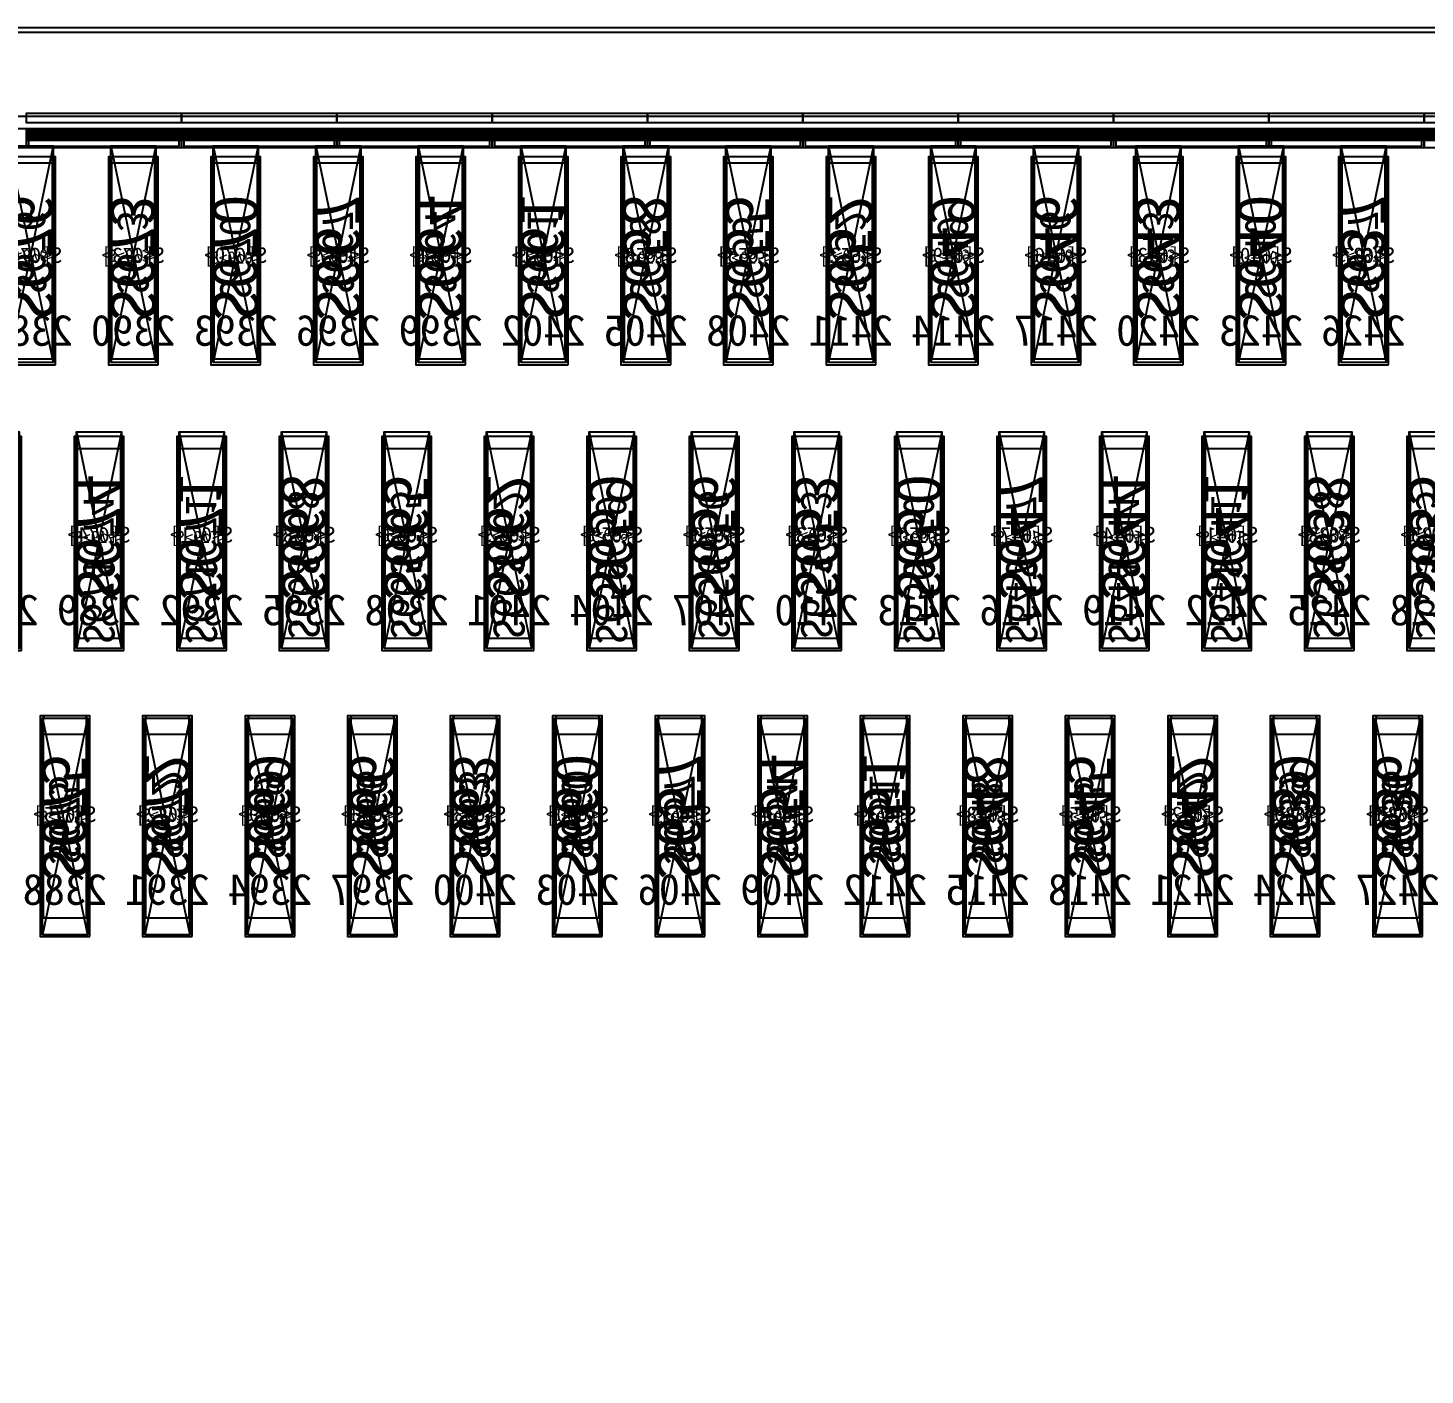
# Model space of a CAD drawing. Header units: millimetres. Extents: x 427 to 2444, y 137 to 817.
# Drawn here: x 1141.5474 to 1141.9971, y 301.2176 to 301.6514 of the extents above; entities that cross this region are included whole.
import ezdxf
from ezdxf.enums import TextEntityAlignment as Align

# ---------------------------------------------------------------- set-up
doc = ezdxf.new("R2010")
doc.units = ezdxf.units.MM
for name, color, linetype in [('L0', 211, 'Continuous'), ('L102', 91, 'Continuous'), ('L114', 213, 'Continuous'), ('L240', 60, 'Continuous'), ('L241', 200, 'Continuous'), ('L242', 51, 'Continuous'), ('L245', 53, 'Continuous'), ('L246', 93, 'Continuous'), ('L247', 13, 'Continuous'), ('L59', 140, 'Continuous'), ('L63', 4, 'Continuous'), ('L98', 150, 'Continuous')]:
    doc.layers.add(name, color=color, linetype=linetype)
doc.styles.add('txt', font='simhei.ttf')

# ---------------------------------------------------------------- blocks, each defined once
blk = doc.blocks.new('HX8394_F_PAD')
at = {"layer": 'L0'}
blk.add_lwpolyline([(-13.86, -0.4025), (-13.86, 0.4025), (13.86, 0.4025), (13.86, -0.4025), (-13.86, -0.4025)], close=True, dxfattribs=at)
at = {"layer": 'L241'}
blk.add_lwpolyline([(-13.9, -0.435), (-13.9, 0.435), (13.9, 0.435), (13.9, -0.435), (-13.9, -0.435)], close=True, dxfattribs=at)
at = {"layer": 'L242'}
for points in [[(-6.337, 0.3285), (-6.3385, 0.33), (-6.3385, 0.392), (-6.337, 0.3935), (-6.324, 0.3935), (-6.3225, 0.392), (-6.3225, 0.33), (-6.324, 0.3285), (-6.337, 0.3285)], [(-6.304, 0.3285), (-6.3055, 0.33), (-6.3055, 0.392), (-6.304, 0.3935), (-6.291, 0.3935), (-6.2895, 0.392), (-6.2895, 0.33), (-6.291, 0.3285), (-6.304, 0.3285)], [(-6.271, 0.3285), (-6.2725, 0.33), (-6.2725, 0.392), (-6.271, 0.3935), (-6.258, 0.3935), (-6.2565, 0.392), (-6.2565, 0.33), (-6.258, 0.3285), (-6.271, 0.3285)], [(-6.238, 0.3285), (-6.2395, 0.33), (-6.2395, 0.392), (-6.238, 0.3935), (-6.225, 0.3935), (-6.2235, 0.392), (-6.2235, 0.33), (-6.225, 0.3285), (-6.238, 0.3285)], [(-6.205, 0.3285), (-6.2065, 0.33), (-6.2065, 0.392), (-6.205, 0.3935), (-6.192, 0.3935), (-6.1905, 0.392), (-6.1905, 0.33), (-6.192, 0.3285), (-6.205, 0.3285)], [(-6.172, 0.3285), (-6.1735, 0.33), (-6.1735, 0.392), (-6.172, 0.3935), (-6.159, 0.3935), (-6.1575, 0.392), (-6.1575, 0.33), (-6.159, 0.3285), (-6.172, 0.3285)], [(-6.139, 0.3285), (-6.1405, 0.33), (-6.1405, 0.392), (-6.139, 0.3935), (-6.126, 0.3935), (-6.1245, 0.392), (-6.1245, 0.33), (-6.126, 0.3285), (-6.139, 0.3285)], [(-6.106, 0.3285), (-6.1075, 0.33), (-6.1075, 0.392), (-6.106, 0.3935), (-6.093, 0.3935), (-6.0915, 0.392), (-6.0915, 0.33), (-6.093, 0.3285), (-6.106, 0.3285)], [(-6.073, 0.3285), (-6.0745, 0.33), (-6.0745, 0.392), (-6.073, 0.3935), (-6.06, 0.3935), (-6.0585, 0.392), (-6.0585, 0.33), (-6.06, 0.3285), (-6.073, 0.3285)], [(-6.04, 0.3285), (-6.0415, 0.33), (-6.0415, 0.392), (-6.04, 0.3935), (-6.027, 0.3935), (-6.0255, 0.392), (-6.0255, 0.33), (-6.027, 0.3285), (-6.04, 0.3285)], [(-6.007, 0.3285), (-6.0085, 0.33), (-6.0085, 0.392), (-6.007, 0.3935), (-5.994, 0.3935), (-5.9925, 0.392), (-5.9925, 0.33), (-5.994, 0.3285), (-6.007, 0.3285)], [(-5.974, 0.3285), (-5.9755, 0.33), (-5.9755, 0.392), (-5.974, 0.3935), (-5.961, 0.3935), (-5.9595, 0.392), (-5.9595, 0.33), (-5.961, 0.3285), (-5.974, 0.3285)], [(-5.941, 0.3285), (-5.9425, 0.33), (-5.9425, 0.392), (-5.941, 0.3935), (-5.928, 0.3935), (-5.9265, 0.392), (-5.9265, 0.33), (-5.928, 0.3285), (-5.941, 0.3285)], [(-5.908, 0.3285), (-5.9095, 0.33), (-5.9095, 0.392), (-5.908, 0.3935), (-5.895, 0.3935), (-5.8935, 0.392), (-5.8935, 0.33), (-5.895, 0.3285), (-5.908, 0.3285)], [(-6.359, 0.2385), (-6.3605, 0.24), (-6.3605, 0.302), (-6.359, 0.3035), (-6.346, 0.3035), (-6.3445, 0.302), (-6.3445, 0.24), (-6.346, 0.2385), (-6.359, 0.2385)], [(-6.326, 0.2385), (-6.3275, 0.24), (-6.3275, 0.302), (-6.326, 0.3035), (-6.313, 0.3035), (-6.3115, 0.302), (-6.3115, 0.24), (-6.313, 0.2385), (-6.326, 0.2385)], [(-6.293, 0.2385), (-6.2945, 0.24), (-6.2945, 0.302), (-6.293, 0.3035), (-6.28, 0.3035), (-6.2785, 0.302), (-6.2785, 0.24), (-6.28, 0.2385), (-6.293, 0.2385)], [(-6.26, 0.2385), (-6.2615, 0.24), (-6.2615, 0.302), (-6.26, 0.3035), (-6.247, 0.3035), (-6.2455, 0.302), (-6.2455, 0.24), (-6.247, 0.2385), (-6.26, 0.2385)], [(-6.227, 0.2385), (-6.2285, 0.24), (-6.2285, 0.302), (-6.227, 0.3035), (-6.214, 0.3035), (-6.2125, 0.302), (-6.2125, 0.24), (-6.214, 0.2385), (-6.227, 0.2385)], [(-6.194, 0.2385), (-6.1955, 0.24), (-6.1955, 0.302), (-6.194, 0.3035), (-6.181, 0.3035), (-6.1795, 0.302), (-6.1795, 0.24), (-6.181, 0.2385), (-6.194, 0.2385)], [(-6.161, 0.2385), (-6.1625, 0.24), (-6.1625, 0.302), (-6.161, 0.3035), (-6.148, 0.3035), (-6.1465, 0.302), (-6.1465, 0.24), (-6.148, 0.2385), (-6.161, 0.2385)], [(-6.128, 0.2385), (-6.1295, 0.24), (-6.1295, 0.302), (-6.128, 0.3035), (-6.115, 0.3035), (-6.1135, 0.302), (-6.1135, 0.24), (-6.115, 0.2385), (-6.128, 0.2385)], [(-6.095, 0.2385), (-6.0965, 0.24), (-6.0965, 0.302), (-6.095, 0.3035), (-6.082, 0.3035), (-6.0805, 0.302), (-6.0805, 0.24), (-6.082, 0.2385), (-6.095, 0.2385)], [(-6.062, 0.2385), (-6.0635, 0.24), (-6.0635, 0.302), (-6.062, 0.3035), (-6.049, 0.3035), (-6.0475, 0.302), (-6.0475, 0.24), (-6.049, 0.2385), (-6.062, 0.2385)], [(-6.029, 0.2385), (-6.0305, 0.24), (-6.0305, 0.302), (-6.029, 0.3035), (-6.016, 0.3035), (-6.0145, 0.302), (-6.0145, 0.24), (-6.016, 0.2385), (-6.029, 0.2385)], [(-5.996, 0.2385), (-5.9975, 0.24), (-5.9975, 0.302), (-5.996, 0.3035), (-5.983, 0.3035), (-5.9815, 0.302), (-5.9815, 0.24), (-5.983, 0.2385), (-5.996, 0.2385)], [(-5.963, 0.2385), (-5.9645, 0.24), (-5.9645, 0.302), (-5.963, 0.3035), (-5.95, 0.3035), (-5.9485, 0.302), (-5.9485, 0.24), (-5.95, 0.2385), (-5.963, 0.2385)], [(-5.93, 0.2385), (-5.9315, 0.24), (-5.9315, 0.302), (-5.93, 0.3035), (-5.917, 0.3035), (-5.9155, 0.302), (-5.9155, 0.24), (-5.917, 0.2385), (-5.93, 0.2385)], [(-6.348, 0.1485), (-6.3495, 0.15), (-6.3495, 0.212), (-6.348, 0.2135), (-6.335, 0.2135), (-6.3335, 0.212), (-6.3335, 0.15), (-6.335, 0.1485), (-6.348, 0.1485)], [(-6.315, 0.1485), (-6.3165, 0.15), (-6.3165, 0.212), (-6.315, 0.2135), (-6.302, 0.2135), (-6.3005, 0.212), (-6.3005, 0.15), (-6.302, 0.1485), (-6.315, 0.1485)], [(-6.282, 0.1485), (-6.2835, 0.15), (-6.2835, 0.212), (-6.282, 0.2135), (-6.269, 0.2135), (-6.2675, 0.212), (-6.2675, 0.15), (-6.269, 0.1485), (-6.282, 0.1485)], [(-6.249, 0.1485), (-6.2505, 0.15), (-6.2505, 0.212), (-6.249, 0.2135), (-6.236, 0.2135), (-6.2345, 0.212), (-6.2345, 0.15), (-6.236, 0.1485), (-6.249, 0.1485)], [(-6.216, 0.1485), (-6.2175, 0.15), (-6.2175, 0.212), (-6.216, 0.2135), (-6.203, 0.2135), (-6.2015, 0.212), (-6.2015, 0.15), (-6.203, 0.1485), (-6.216, 0.1485)], [(-6.183, 0.1485), (-6.1845, 0.15), (-6.1845, 0.212), (-6.183, 0.2135), (-6.17, 0.2135), (-6.1685, 0.212), (-6.1685, 0.15), (-6.17, 0.1485), (-6.183, 0.1485)], [(-6.15, 0.1485), (-6.1515, 0.15), (-6.1515, 0.212), (-6.15, 0.2135), (-6.137, 0.2135), (-6.1355, 0.212), (-6.1355, 0.15), (-6.137, 0.1485), (-6.15, 0.1485)], [(-6.117, 0.1485), (-6.1185, 0.15), (-6.1185, 0.212), (-6.117, 0.2135), (-6.104, 0.2135), (-6.1025, 0.212), (-6.1025, 0.15), (-6.104, 0.1485), (-6.117, 0.1485)], [(-6.084, 0.1485), (-6.0855, 0.15), (-6.0855, 0.212), (-6.084, 0.2135), (-6.071, 0.2135), (-6.0695, 0.212), (-6.0695, 0.15), (-6.071, 0.1485), (-6.084, 0.1485)], [(-6.051, 0.1485), (-6.0525, 0.15), (-6.0525, 0.212), (-6.051, 0.2135), (-6.038, 0.2135), (-6.0365, 0.212), (-6.0365, 0.15), (-6.038, 0.1485), (-6.051, 0.1485)], [(-6.018, 0.1485), (-6.0195, 0.15), (-6.0195, 0.212), (-6.018, 0.2135), (-6.005, 0.2135), (-6.0035, 0.212), (-6.0035, 0.15), (-6.005, 0.1485), (-6.018, 0.1485)], [(-5.985, 0.1485), (-5.9865, 0.15), (-5.9865, 0.212), (-5.985, 0.2135), (-5.972, 0.2135), (-5.9705, 0.212), (-5.9705, 0.15), (-5.972, 0.1485), (-5.985, 0.1485)], [(-5.952, 0.1485), (-5.9535, 0.15), (-5.9535, 0.212), (-5.952, 0.2135), (-5.939, 0.2135), (-5.9375, 0.212), (-5.9375, 0.15), (-5.939, 0.1485), (-5.952, 0.1485)], [(-5.919, 0.1485), (-5.9205, 0.15), (-5.9205, 0.212), (-5.919, 0.2135), (-5.906, 0.2135), (-5.9045, 0.212), (-5.9045, 0.15), (-5.906, 0.1485), (-5.919, 0.1485)]]:
    blk.add_lwpolyline(points, close=True, dxfattribs=at)
at = {"layer": 'L247', "style": 'txt'}
for s, p in [('S637', (-6.3305, 0.362666)), ('S640', (-6.2975, 0.361)), ('S643', (-6.2645, 0.362666)), ('S646', (-6.2315, 0.362666)), ('S649', (-6.1985, 0.361)), ('S652', (-6.1655, 0.362666)), ('S655', (-6.1325, 0.361)), ('S658', (-6.0995, 0.361)), ('S661', (-6.0665, 0.362666)), ('S664', (-6.0335, 0.362666)), ('S667', (-6.0005, 0.362666)), ('S670', (-5.9675, 0.361)), ('S673', (-5.9345, 0.362666)), ('S676', (-5.9015, 0.362666)), ('S635', (-6.3525, 0.272666)), ('S638', (-6.3195, 0.272666)), ('S641', (-6.2865, 0.271)), ('S644', (-6.2535, 0.271)), ('S647', (-6.2205, 0.271)), ('S650', (-6.1875, 0.271)), ('S653', (-6.1545, 0.272666)), ('S656', (-6.1215, 0.272666)), ('S659', (-6.0885, 0.271)), ('S662', (-6.0555, 0.272666)), ('S665', (-6.0225, 0.272666)), ('S668', (-5.9895, 0.272666)), ('S671', (-5.9565, 0.271)), ('S674', (-5.9235, 0.271)), ('S636', (-6.3415, 0.182666)), ('S639', (-6.3085, 0.182666)), ('S642', (-6.2755, 0.182666)), ('S645', (-6.2425, 0.181)), ('S648', (-6.2095, 0.181)), ('S651', (-6.1765, 0.181)), ('S654', (-6.1435, 0.181)), ('S657', (-6.1105, 0.181)), ('S660', (-6.0775, 0.182666)), ('S663', (-6.0445, 0.182666)), ('S666', (-6.0115, 0.182666)), ('S669', (-5.9785, 0.182666)), ('S672', (-5.9455, 0.182666)), ('S675', (-5.9125, 0.181))]:
    blk.add_text(s, height=0.01, rotation=90, dxfattribs=at).set_placement(p, align=Align.MIDDLE_CENTER)
blk = doc.blocks.new('NTBUMP_65X16')
at = {"layer": 'L242'}
blk.add_lwpolyline([(-0.008, -0.0325), (-0.008, 0.0325), (0.008, 0.0325), (0.008, -0.0325), (-0.008, -0.0325)], close=True, dxfattribs=at)
blk = doc.blocks.new('ILI9881C_AA_NTBUMP_PM_875UM')
at = {"layer": 'L241'}
blk.add_lwpolyline([(-13.92, -0.4375), (-13.92, 0.4375), (13.92, 0.4375), (13.92, -0.4375), (-13.92, -0.4375)], close=True, dxfattribs=at)
at = {"rotation": 180}
for p in [(-6.3305, 0.365), (-6.2975, 0.365), (-6.2645, 0.365), (-6.2315, 0.365), (-6.1985, 0.365), (-6.1655, 0.365), (-6.1325, 0.365), (-6.0995, 0.365), (-6.0665, 0.365), (-6.0335, 0.365), (-6.0005, 0.365), (-5.9675, 0.365), (-5.9345, 0.365), (-5.9015, 0.365), (-6.3525, 0.275), (-6.3195, 0.275), (-6.2865, 0.275), (-6.2535, 0.275), (-6.2205, 0.275), (-6.1875, 0.275), (-6.1545, 0.275), (-6.1215, 0.275), (-6.0885, 0.275), (-6.0555, 0.275), (-6.0225, 0.275), (-5.9895, 0.275), (-5.9565, 0.275), (-5.9235, 0.275), (-6.3415, 0.185), (-6.3085, 0.185), (-6.2755, 0.185), (-6.2425, 0.185), (-6.2095, 0.185), (-6.1765, 0.185), (-6.1435, 0.185), (-6.1105, 0.185), (-6.0775, 0.185), (-6.0445, 0.185), (-6.0115, 0.185), (-5.9785, 0.185), (-5.9455, 0.185), (-5.9125, 0.185)]:
    blk.add_blockref('NTBUMP_65X16', p, dxfattribs=at)
at = {"layer": 'L246', "style": 'txt'}
for s, p in [('S637', (-6.3305, 0.365)), ('S640', (-6.2975, 0.365)), ('S643', (-6.2645, 0.365)), ('S646', (-6.2315, 0.365)), ('S649', (-6.1985, 0.365)), ('S652', (-6.1655, 0.365)), ('S655', (-6.1325, 0.365)), ('S658', (-6.0995, 0.365)), ('S661', (-6.0665, 0.365)), ('S664', (-6.0335, 0.365)), ('S667', (-6.0005, 0.365)), ('S670', (-5.9675, 0.365)), ('S673', (-5.9345, 0.365)), ('S676', (-5.9015, 0.365)), ('S635', (-6.3525, 0.275)), ('S638', (-6.3195, 0.275)), ('S641', (-6.2865, 0.275)), ('S644', (-6.2535, 0.275)), ('S647', (-6.2205, 0.275)), ('S650', (-6.1875, 0.275)), ('S653', (-6.1545, 0.275)), ('S656', (-6.1215, 0.275)), ('S659', (-6.0885, 0.275)), ('S662', (-6.0555, 0.275)), ('S665', (-6.0225, 0.275)), ('S668', (-5.9895, 0.275)), ('S671', (-5.9565, 0.275)), ('S674', (-5.9235, 0.275)), ('S636', (-6.3415, 0.185)), ('S639', (-6.3085, 0.185)), ('S642', (-6.2755, 0.185)), ('S645', (-6.2425, 0.185)), ('S648', (-6.2095, 0.185)), ('S651', (-6.1765, 0.185)), ('S654', (-6.1435, 0.185)), ('S657', (-6.1105, 0.185)), ('S660', (-6.0775, 0.185)), ('S663', (-6.0445, 0.185)), ('S666', (-6.0115, 0.185)), ('S669', (-5.9785, 0.185)), ('S672', (-5.9455, 0.185)), ('S675', (-5.9125, 0.185))]:
    blk.add_text(s, height=0.015, rotation=90, dxfattribs=at).set_placement(p, align=Align.MIDDLE_CENTER)
for s, p in [('2426', (-6.3305, 0.341666)), ('2423', (-6.2975, 0.341666)), ('2420', (-6.2645, 0.341666)), ('2417', (-6.2315, 0.341666)), ('2414', (-6.1985, 0.341666)), ('2411', (-6.1655, 0.341666)), ('2408', (-6.1325, 0.341666)), ('2405', (-6.0995, 0.341666)), ('2402', (-6.0665, 0.341666)), ('2399', (-6.0335, 0.341666)), ('2396', (-6.0005, 0.341666)), ('2393', (-5.9675, 0.341666)), ('2390', (-5.9345, 0.341666)), ('2387', (-5.9015, 0.341666)), ('2428', (-6.3525, 0.251666)), ('2425', (-6.3195, 0.251666)), ('2422', (-6.2865, 0.251666)), ('2419', (-6.2535, 0.251666)), ('2416', (-6.2205, 0.251666)), ('2413', (-6.1875, 0.251666)), ('2410', (-6.1545, 0.251666)), ('2407', (-6.1215, 0.251666)), ('2404', (-6.0885, 0.251666)), ('2401', (-6.0555, 0.251666)), ('2398', (-6.0225, 0.251666)), ('2395', (-5.9895, 0.251666)), ('2392', (-5.9565, 0.251666)), ('2389', (-5.9235, 0.251666)), ('2386', (-5.8905, 0.251666)), ('2427', (-6.3415, 0.161666)), ('2424', (-6.3085, 0.161666)), ('2421', (-6.2755, 0.161666)), ('2418', (-6.2425, 0.161666)), ('2415', (-6.2095, 0.161666)), ('2412', (-6.1765, 0.161666)), ('2409', (-6.1435, 0.161666)), ('2406', (-6.1105, 0.161666)), ('2403', (-6.0775, 0.161666)), ('2400', (-6.0445, 0.161666)), ('2397', (-6.0115, 0.161666)), ('2394', (-5.9785, 0.161666)), ('2391', (-5.9455, 0.161666)), ('2388', (-5.9125, 0.161666))]:
    blk.add_text(s, height=0.01, dxfattribs=at).set_placement(p, align=Align.MIDDLE_CENTER)
blk = doc.blocks.new('OUT_3BUMP')
at = {"layer": 'L242'}
for points in [[(0, 0.206), (0, 0.271), (0.016, 0.271), (0.016, 0.206), (0, 0.206)], [(0.011, 0.116), (0.011, 0.181), (0.027, 0.181), (0.027, 0.116), (0.011, 0.116)], [(0.022, 0.026), (0.022, 0.091), (0.038, 0.091), (0.038, 0.026), (0.022, 0.026)]]:
    blk.add_lwpolyline(points, close=True, dxfattribs=at)
blk = doc.blocks.new('JD9365Z_PAD_20170829_Y880')
at = {"layer": 'L241'}
blk.add_lwpolyline([(-13.95, -0.41), (-13.95, 0.41), (13.95, 0.41), (13.95, -0.41), (-13.95, -0.41)], close=True, dxfattribs=at)
at = {"row_count": 1, "column_count": 372, "row_spacing": 0.245, "column_spacing": 0.033}
blk.add_blockref('OUT_3BUMP', (-13.6645, 0.13), dxfattribs=at)
at = {"layer": 'L240', "style": 'txt'}
for s, p in [('S[637]', (-6.3305, 0.369333)), ('S[640]', (-6.2975, 0.369333)), ('S[643]', (-6.2645, 0.369333)), ('S[646]', (-6.2315, 0.369333)), ('S[649]', (-6.1985, 0.369333)), ('S[652]', (-6.1655, 0.369333)), ('S[655]', (-6.1325, 0.369333)), ('S[658]', (-6.0995, 0.369333)), ('S[661]', (-6.0665, 0.369333)), ('S[664]', (-6.0335, 0.369333)), ('S[667]', (-6.0005, 0.369333)), ('S[670]', (-5.9675, 0.369333)), ('S[673]', (-5.9345, 0.369333)), ('S[676]', (-5.9015, 0.369333)), ('S[635]', (-6.3525, 0.279333)), ('S[638]', (-6.3195, 0.279333)), ('S[641]', (-6.2865, 0.279333)), ('S[644]', (-6.2535, 0.279333)), ('S[647]', (-6.2205, 0.279333)), ('S[650]', (-6.1875, 0.279333)), ('S[653]', (-6.1545, 0.279333)), ('S[656]', (-6.1215, 0.279333)), ('S[659]', (-6.0885, 0.279333)), ('S[662]', (-6.0555, 0.279333)), ('S[665]', (-6.0225, 0.279333)), ('S[668]', (-5.9895, 0.279333)), ('S[671]', (-5.9565, 0.279333)), ('S[674]', (-5.9235, 0.279333)), ('S[636]', (-6.3415, 0.189333)), ('S[639]', (-6.3085, 0.189333)), ('S[642]', (-6.2755, 0.189333)), ('S[645]', (-6.2425, 0.189333)), ('S[648]', (-6.2095, 0.189333)), ('S[651]', (-6.1765, 0.189333)), ('S[654]', (-6.1435, 0.189333)), ('S[657]', (-6.1105, 0.189333)), ('S[660]', (-6.0775, 0.189333)), ('S[663]', (-6.0445, 0.189333)), ('S[666]', (-6.0115, 0.189333)), ('S[669]', (-5.9785, 0.189333)), ('S[672]', (-5.9455, 0.189333)), ('S[675]', (-5.9125, 0.189333))]:
    blk.add_text(s, height=0.005, dxfattribs=at).set_placement(p, align=Align.MIDDLE_CENTER)
blk = doc.blocks.new('NV3052C3P_BUMP_ORI_20190911')
at = {"layer": 'L241'}
blk.add_lwpolyline([(-13.8, -0.398), (-13.8, 0.398), (13.8, 0.398), (13.8, -0.398), (-13.8, -0.398)], close=True, dxfattribs=at)
at = {"layer": 'L242'}
for points in [[(-6.3385, 0.32), (-6.3385, 0.385), (-6.3225, 0.385), (-6.3225, 0.32), (-6.3385, 0.32)], [(-6.3055, 0.32), (-6.3055, 0.385), (-6.2895, 0.385), (-6.2895, 0.32), (-6.3055, 0.32)], [(-6.2725, 0.32), (-6.2725, 0.385), (-6.2565, 0.385), (-6.2565, 0.32), (-6.2725, 0.32)], [(-6.2395, 0.32), (-6.2395, 0.385), (-6.2235, 0.385), (-6.2235, 0.32), (-6.2395, 0.32)], [(-6.2065, 0.32), (-6.2065, 0.385), (-6.1905, 0.385), (-6.1905, 0.32), (-6.2065, 0.32)], [(-6.1735, 0.32), (-6.1735, 0.385), (-6.1575, 0.385), (-6.1575, 0.32), (-6.1735, 0.32)], [(-6.1405, 0.32), (-6.1405, 0.385), (-6.1245, 0.385), (-6.1245, 0.32), (-6.1405, 0.32)], [(-6.1075, 0.32), (-6.1075, 0.385), (-6.0915, 0.385), (-6.0915, 0.32), (-6.1075, 0.32)], [(-6.0745, 0.32), (-6.0745, 0.385), (-6.0585, 0.385), (-6.0585, 0.32), (-6.0745, 0.32)], [(-6.0415, 0.32), (-6.0415, 0.385), (-6.0255, 0.385), (-6.0255, 0.32), (-6.0415, 0.32)], [(-6.0085, 0.32), (-6.0085, 0.385), (-5.9925, 0.385), (-5.9925, 0.32), (-6.0085, 0.32)], [(-5.9755, 0.32), (-5.9755, 0.385), (-5.9595, 0.385), (-5.9595, 0.32), (-5.9755, 0.32)], [(-5.9425, 0.32), (-5.9425, 0.385), (-5.9265, 0.385), (-5.9265, 0.32), (-5.9425, 0.32)], [(-5.9095, 0.32), (-5.9095, 0.385), (-5.8935, 0.385), (-5.8935, 0.32), (-5.9095, 0.32)], [(-6.3605, 0.23), (-6.3605, 0.295), (-6.3445, 0.295), (-6.3445, 0.23), (-6.3605, 0.23)], [(-6.3275, 0.23), (-6.3275, 0.295), (-6.3115, 0.295), (-6.3115, 0.23), (-6.3275, 0.23)], [(-6.2945, 0.23), (-6.2945, 0.295), (-6.2785, 0.295), (-6.2785, 0.23), (-6.2945, 0.23)], [(-6.2615, 0.23), (-6.2615, 0.295), (-6.2455, 0.295), (-6.2455, 0.23), (-6.2615, 0.23)], [(-6.2285, 0.23), (-6.2285, 0.295), (-6.2125, 0.295), (-6.2125, 0.23), (-6.2285, 0.23)], [(-6.1955, 0.23), (-6.1955, 0.295), (-6.1795, 0.295), (-6.1795, 0.23), (-6.1955, 0.23)], [(-6.1625, 0.23), (-6.1625, 0.295), (-6.1465, 0.295), (-6.1465, 0.23), (-6.1625, 0.23)], [(-6.1295, 0.23), (-6.1295, 0.295), (-6.1135, 0.295), (-6.1135, 0.23), (-6.1295, 0.23)], [(-6.0965, 0.23), (-6.0965, 0.295), (-6.0805, 0.295), (-6.0805, 0.23), (-6.0965, 0.23)], [(-6.0635, 0.23), (-6.0635, 0.295), (-6.0475, 0.295), (-6.0475, 0.23), (-6.0635, 0.23)], [(-6.0305, 0.23), (-6.0305, 0.295), (-6.0145, 0.295), (-6.0145, 0.23), (-6.0305, 0.23)], [(-5.9975, 0.23), (-5.9975, 0.295), (-5.9815, 0.295), (-5.9815, 0.23), (-5.9975, 0.23)], [(-5.9645, 0.23), (-5.9645, 0.295), (-5.9485, 0.295), (-5.9485, 0.23), (-5.9645, 0.23)], [(-5.9315, 0.23), (-5.9315, 0.295), (-5.9155, 0.295), (-5.9155, 0.23), (-5.9315, 0.23)], [(-6.3495, 0.14), (-6.3495, 0.205), (-6.3335, 0.205), (-6.3335, 0.14), (-6.3495, 0.14)], [(-6.3165, 0.14), (-6.3165, 0.205), (-6.3005, 0.205), (-6.3005, 0.14), (-6.3165, 0.14)], [(-6.2835, 0.14), (-6.2835, 0.205), (-6.2675, 0.205), (-6.2675, 0.14), (-6.2835, 0.14)], [(-6.2505, 0.14), (-6.2505, 0.205), (-6.2345, 0.205), (-6.2345, 0.14), (-6.2505, 0.14)], [(-6.2175, 0.14), (-6.2175, 0.205), (-6.2015, 0.205), (-6.2015, 0.14), (-6.2175, 0.14)], [(-6.1845, 0.14), (-6.1845, 0.205), (-6.1685, 0.205), (-6.1685, 0.14), (-6.1845, 0.14)], [(-6.1515, 0.14), (-6.1515, 0.205), (-6.1355, 0.205), (-6.1355, 0.14), (-6.1515, 0.14)], [(-6.1185, 0.14), (-6.1185, 0.205), (-6.1025, 0.205), (-6.1025, 0.14), (-6.1185, 0.14)], [(-6.0855, 0.14), (-6.0855, 0.205), (-6.0695, 0.205), (-6.0695, 0.14), (-6.0855, 0.14)], [(-6.0525, 0.14), (-6.0525, 0.205), (-6.0365, 0.205), (-6.0365, 0.14), (-6.0525, 0.14)], [(-6.0195, 0.14), (-6.0195, 0.205), (-6.0035, 0.205), (-6.0035, 0.14), (-6.0195, 0.14)], [(-5.9865, 0.14), (-5.9865, 0.205), (-5.9705, 0.205), (-5.9705, 0.14), (-5.9865, 0.14)], [(-5.9535, 0.14), (-5.9535, 0.205), (-5.9375, 0.205), (-5.9375, 0.14), (-5.9535, 0.14)], [(-5.9205, 0.14), (-5.9205, 0.205), (-5.9045, 0.205), (-5.9045, 0.14), (-5.9205, 0.14)]]:
    blk.add_lwpolyline(points, close=True, dxfattribs=at)
at = {"layer": 'L245', "style": 'txt'}
for s, p in [('S<637>', (-6.330527, 0.353333)), ('S<640>', (-6.297527, 0.353333)), ('S<643>', (-6.264527, 0.353333)), ('S<646>', (-6.231527, 0.353333)), ('S<649>', (-6.198527, 0.353333)), ('S<652>', (-6.165527, 0.353333)), ('S<655>', (-6.132527, 0.353333)), ('S<658>', (-6.099527, 0.353333)), ('S<661>', (-6.066527, 0.353333)), ('S<664>', (-6.033527, 0.353333)), ('S<667>', (-6.000527, 0.353333)), ('S<670>', (-5.967527, 0.353333)), ('S<673>', (-5.934527, 0.353333)), ('S<676>', (-5.901527, 0.353333)), ('S<635>', (-6.352527, 0.263333)), ('S<638>', (-6.319527, 0.263333)), ('S<641>', (-6.286527, 0.263333)), ('S<644>', (-6.253527, 0.263333)), ('S<647>', (-6.220527, 0.263333)), ('S<650>', (-6.187527, 0.263333)), ('S<653>', (-6.154527, 0.263333)), ('S<656>', (-6.121527, 0.263333)), ('S<659>', (-6.088527, 0.263333)), ('S<662>', (-6.055527, 0.263333)), ('S<665>', (-6.022527, 0.263333)), ('S<668>', (-5.989527, 0.263333)), ('S<671>', (-5.956527, 0.263333)), ('S<674>', (-5.923527, 0.263333)), ('S<636>', (-6.341527, 0.173333)), ('S<639>', (-6.308527, 0.173333)), ('S<642>', (-6.275527, 0.173333)), ('S<645>', (-6.242527, 0.173333)), ('S<648>', (-6.209527, 0.173333)), ('S<651>', (-6.176527, 0.173333)), ('S<654>', (-6.143527, 0.173333)), ('S<657>', (-6.110527, 0.173333)), ('S<660>', (-6.077527, 0.173333)), ('S<663>', (-6.044527, 0.173333)), ('S<666>', (-6.011527, 0.173333)), ('S<669>', (-5.978527, 0.173333)), ('S<672>', (-5.945527, 0.173333)), ('S<675>', (-5.912527, 0.173333))]:
    blk.add_text(s, height=0.005, dxfattribs=at).set_placement(p, align=Align.MIDDLE_CENTER)
blk = doc.blocks.new('BUMP_14_65')
at = {"layer": 'L242'}
blk.add_lwpolyline([(-0.007, -0.022), (-0.007, 0.043), (0.007, 0.043), (0.007, -0.022), (-0.007, -0.022)], close=True, dxfattribs=at)
blk = doc.blocks.new('FL11283_A_OTHER')
at = {"layer": 'L102'}
blk.add_lwpolyline([(-13.86, 0), (-13.86, 0.41), (0, 0.41), (0, 0), (-13.86, 0)], close=True, dxfattribs=at)
at = {"layer": 'L241'}
blk.add_lwpolyline([(-13.86, -0.41), (-13.86, 0.41), (13.86, 0.41), (13.86, 0.404), (-13.854, 0.404), (-13.854, -0.404), (13.854, -0.404), (13.854, 0.404), (13.86, 0.404), (13.86, -0.41), (-13.86, -0.41)], close=True, dxfattribs=at)
at = {"layer": 'L59'}
blk.add_lwpolyline([(-13.86, -0.41), (-13.86, 0.41), (13.86, 0.41), (13.86, -0.41), (-13.86, -0.41)], close=True, dxfattribs=at)
for p in [(-6.3305, 0.358), (-6.2975, 0.358), (-6.2645, 0.358), (-6.2315, 0.358), (-6.1985, 0.358), (-6.1655, 0.358), (-6.1325, 0.358), (-6.0995, 0.358), (-6.0665, 0.358), (-6.0335, 0.358), (-6.0005, 0.358), (-5.9675, 0.358), (-5.9345, 0.358), (-5.9015, 0.358), (-6.3525, 0.268), (-6.3195, 0.268), (-6.2865, 0.268), (-6.2535, 0.268), (-6.2205, 0.268), (-6.1875, 0.268), (-6.1545, 0.268), (-6.1215, 0.268), (-6.0885, 0.268), (-6.0555, 0.268), (-6.0225, 0.268), (-5.9895, 0.268), (-5.9565, 0.268), (-5.9235, 0.268), (-6.3415, 0.178), (-6.3085, 0.178), (-6.2755, 0.178), (-6.2425, 0.178), (-6.2095, 0.178), (-6.1765, 0.178), (-6.1435, 0.178), (-6.1105, 0.178), (-6.0775, 0.178), (-6.0445, 0.178), (-6.0115, 0.178), (-5.9785, 0.178), (-5.9455, 0.178), (-5.9125, 0.178)]:
    blk.add_blockref('BUMP_14_65', p)
at = {"layer": 'L102', "style": 'txt'}
for s, p in [('S637', (-6.3305, 0.370166)), ('S643', (-6.2645, 0.370166)), ('S646', (-6.2315, 0.370166)), ('S652', (-6.1655, 0.370166)), ('S661', (-6.0665, 0.370166)), ('S664', (-6.0335, 0.370166)), ('S667', (-6.0005, 0.370166)), ('S673', (-5.9345, 0.370166)), ('S676', (-5.9015, 0.370166)), ('S640', (-6.2975, 0.3685)), ('S649', (-6.1985, 0.3685)), ('S655', (-6.1325, 0.3685)), ('S658', (-6.0995, 0.3685)), ('S670', (-5.9675, 0.3685)), ('S635', (-6.3525, 0.259166)), ('S638', (-6.3195, 0.259166)), ('S641', (-6.2865, 0.2575)), ('S644', (-6.2535, 0.2575)), ('S647', (-6.2205, 0.2575)), ('S650', (-6.1875, 0.2575)), ('S653', (-6.1545, 0.259166)), ('S656', (-6.1215, 0.259166)), ('S659', (-6.0885, 0.2575)), ('S662', (-6.0555, 0.259166)), ('S665', (-6.0225, 0.259166)), ('S668', (-5.9895, 0.259166)), ('S671', (-5.9565, 0.2575)), ('S674', (-5.9235, 0.2575)), ('S636', (-6.3415, 0.188166)), ('S639', (-6.3085, 0.188166)), ('S642', (-6.2755, 0.188166)), ('S645', (-6.2425, 0.1865)), ('S648', (-6.2095, 0.1865)), ('S651', (-6.1765, 0.1865)), ('S654', (-6.1435, 0.1865)), ('S657', (-6.1105, 0.1865)), ('S660', (-6.0775, 0.188166)), ('S663', (-6.0445, 0.188166)), ('S666', (-6.0115, 0.188166)), ('S669', (-5.9785, 0.188166)), ('S672', (-5.9455, 0.188166)), ('S675', (-5.9125, 0.1865))]:
    blk.add_text(s, height=0.01, rotation=90, dxfattribs=at).set_placement(p, align=Align.MIDDLE_CENTER)
blk = doc.blocks.new('GC9702_LCDPAD_BUMP')
at = {"layer": 'L242'}
blk.add_lwpolyline([(-0.008, -0.0325), (-0.008, 0.0325), (0.008, 0.0325), (0.008, -0.0325), (-0.008, -0.0325)], close=True, dxfattribs=at)
blk = doc.blocks.new('GC9702_BUMP_NOCOMPENSATION')
at = {"layer": 'L114', "const_width": 0.004}
for points in [[(-6.4, 0.378), (-6.35, 0.378)], [(-6.4, 0.378), (-6.35, 0.378)], [(-6.4, 0.378), (-6.35, 0.378)], [(-6.4, 0.378), (-6.35, 0.378)], [(-6.35, 0.378), (-6.3, 0.378)], [(-6.35, 0.378), (-6.3, 0.378)], [(-6.35, 0.378), (-6.3, 0.378)], [(-6.35, 0.378), (-6.3, 0.378)], [(-6.3, 0.378), (-6.25, 0.378)], [(-6.3, 0.378), (-6.25, 0.378)], [(-6.3, 0.378), (-6.25, 0.378)], [(-6.3, 0.378), (-6.25, 0.378)], [(-6.25, 0.378), (-6.2, 0.378)], [(-6.25, 0.378), (-6.2, 0.378)], [(-6.25, 0.378), (-6.2, 0.378)], [(-6.25, 0.378), (-6.2, 0.378)], [(-6.2, 0.378), (-6.15, 0.378)], [(-6.2, 0.378), (-6.15, 0.378)], [(-6.2, 0.378), (-6.15, 0.378)], [(-6.2, 0.378), (-6.15, 0.378)], [(-6.15, 0.378), (-6.1, 0.378)], [(-6.15, 0.378), (-6.1, 0.378)], [(-6.15, 0.378), (-6.1, 0.378)], [(-6.15, 0.378), (-6.1, 0.378)], [(-6.1, 0.378), (-6.05, 0.378)], [(-6.1, 0.378), (-6.05, 0.378)], [(-6.1, 0.378), (-6.05, 0.378)], [(-6.1, 0.378), (-6.05, 0.378)], [(-6.05, 0.378), (-6, 0.378)], [(-6.05, 0.378), (-6, 0.378)], [(-6.05, 0.378), (-6, 0.378)], [(-6.05, 0.378), (-6, 0.378)], [(-6, 0.378), (-5.95, 0.378)], [(-6, 0.378), (-5.95, 0.378)], [(-6, 0.378), (-5.95, 0.378)], [(-6, 0.378), (-5.95, 0.378)], [(-5.95, 0.378), (-5.9, 0.378)], [(-5.95, 0.378), (-5.9, 0.378)], [(-5.95, 0.378), (-5.9, 0.378)], [(-5.95, 0.378), (-5.9, 0.378)]]:
    blk.add_lwpolyline(points, dxfattribs=at)
at = {"layer": 'L114'}
for points in [[(-6.4, 0.374), (-6.4, 0.38), (-6.35, 0.38), (-6.35, 0.374), (-6.4, 0.374)], [(-6.4, 0.374), (-6.4, 0.38), (-6.35, 0.38), (-6.35, 0.374), (-6.4, 0.374)], [(-6.35, 0.374), (-6.35, 0.38), (-6.3, 0.38), (-6.3, 0.374), (-6.35, 0.374)], [(-6.35, 0.374), (-6.35, 0.38), (-6.3, 0.38), (-6.3, 0.374), (-6.35, 0.374)], [(-6.34926, 0.37443), (-6.34926, 0.379), (-6.30082, 0.379), (-6.30082, 0.37443), (-6.34926, 0.37443)], [(-6.34926, 0.37443), (-6.34926, 0.379), (-6.30082, 0.379), (-6.30082, 0.37443), (-6.34926, 0.37443)], [(-6.3, 0.374), (-6.3, 0.38), (-6.25, 0.38), (-6.25, 0.374), (-6.3, 0.374)], [(-6.3, 0.374), (-6.3, 0.38), (-6.25, 0.38), (-6.25, 0.374), (-6.3, 0.374)], [(-6.29926, 0.37443), (-6.29926, 0.379), (-6.25082, 0.379), (-6.25082, 0.37443), (-6.29926, 0.37443)], [(-6.29926, 0.37443), (-6.29926, 0.379), (-6.25082, 0.379), (-6.25082, 0.37443), (-6.29926, 0.37443)], [(-6.25, 0.374), (-6.25, 0.38), (-6.2, 0.38), (-6.2, 0.374), (-6.25, 0.374)], [(-6.25, 0.374), (-6.25, 0.38), (-6.2, 0.38), (-6.2, 0.374), (-6.25, 0.374)], [(-6.24926, 0.37443), (-6.24926, 0.379), (-6.20082, 0.379), (-6.20082, 0.37443), (-6.24926, 0.37443)], [(-6.24926, 0.37443), (-6.24926, 0.379), (-6.20082, 0.379), (-6.20082, 0.37443), (-6.24926, 0.37443)], [(-6.2, 0.374), (-6.2, 0.38), (-6.15, 0.38), (-6.15, 0.374), (-6.2, 0.374)], [(-6.2, 0.374), (-6.2, 0.38), (-6.15, 0.38), (-6.15, 0.374), (-6.2, 0.374)], [(-6.19926, 0.37443), (-6.19926, 0.379), (-6.15082, 0.379), (-6.15082, 0.37443), (-6.19926, 0.37443)], [(-6.19926, 0.37443), (-6.19926, 0.379), (-6.15082, 0.379), (-6.15082, 0.37443), (-6.19926, 0.37443)], [(-6.15, 0.374), (-6.15, 0.38), (-6.1, 0.38), (-6.1, 0.374), (-6.15, 0.374)], [(-6.15, 0.374), (-6.15, 0.38), (-6.1, 0.38), (-6.1, 0.374), (-6.15, 0.374)], [(-6.14926, 0.37443), (-6.14926, 0.379), (-6.10082, 0.379), (-6.10082, 0.37443), (-6.14926, 0.37443)], [(-6.14926, 0.37443), (-6.14926, 0.379), (-6.10082, 0.379), (-6.10082, 0.37443), (-6.14926, 0.37443)], [(-6.1, 0.374), (-6.1, 0.38), (-6.05, 0.38), (-6.05, 0.374), (-6.1, 0.374)], [(-6.1, 0.374), (-6.1, 0.38), (-6.05, 0.38), (-6.05, 0.374), (-6.1, 0.374)], [(-6.09926, 0.37443), (-6.09926, 0.379), (-6.05082, 0.379), (-6.05082, 0.37443), (-6.09926, 0.37443)], [(-6.09926, 0.37443), (-6.09926, 0.379), (-6.05082, 0.379), (-6.05082, 0.37443), (-6.09926, 0.37443)], [(-6.05, 0.374), (-6.05, 0.38), (-6, 0.38), (-6, 0.374), (-6.05, 0.374)], [(-6.05, 0.374), (-6.05, 0.38), (-6, 0.38), (-6, 0.374), (-6.05, 0.374)], [(-6.04926, 0.37443), (-6.04926, 0.379), (-6.00082, 0.379), (-6.00082, 0.37443), (-6.04926, 0.37443)], [(-6.04926, 0.37443), (-6.04926, 0.379), (-6.00082, 0.379), (-6.00082, 0.37443), (-6.04926, 0.37443)], [(-6, 0.374), (-6, 0.38), (-5.95, 0.38), (-5.95, 0.374), (-6, 0.374)], [(-6, 0.374), (-6, 0.38), (-5.95, 0.38), (-5.95, 0.374), (-6, 0.374)], [(-5.99926, 0.37443), (-5.99926, 0.379), (-5.95082, 0.379), (-5.95082, 0.37443), (-5.99926, 0.37443)], [(-5.99926, 0.37443), (-5.99926, 0.379), (-5.95082, 0.379), (-5.95082, 0.37443), (-5.99926, 0.37443)], [(-5.95, 0.374), (-5.95, 0.38), (-5.9, 0.38), (-5.9, 0.374), (-5.95, 0.374)], [(-5.95, 0.374), (-5.95, 0.38), (-5.9, 0.38), (-5.9, 0.374), (-5.95, 0.374)], [(-5.94926, 0.37443), (-5.94926, 0.379), (-5.90082, 0.379), (-5.90082, 0.37443), (-5.94926, 0.37443)], [(-5.94926, 0.37443), (-5.94926, 0.379), (-5.90082, 0.379), (-5.90082, 0.37443), (-5.94926, 0.37443)]]:
    blk.add_lwpolyline(points, close=True, dxfattribs=at)
at = {"layer": 'L241'}
for points in [[(-6.4, 0.382), (-6.4, 0.385), (-6.35, 0.385), (-6.35, 0.382), (-6.4, 0.382)], [(-6.4, 0.382), (-6.4, 0.385), (-6.35, 0.385), (-6.35, 0.382), (-6.4, 0.382)], [(-6.35, 0.382), (-6.35, 0.385), (-6.3, 0.385), (-6.3, 0.382), (-6.35, 0.382)], [(-6.35, 0.382), (-6.35, 0.385), (-6.3, 0.385), (-6.3, 0.382), (-6.35, 0.382)], [(-6.3, 0.382), (-6.3, 0.385), (-6.25, 0.385), (-6.25, 0.382), (-6.3, 0.382)], [(-6.3, 0.382), (-6.3, 0.385), (-6.25, 0.385), (-6.25, 0.382), (-6.3, 0.382)], [(-6.25, 0.382), (-6.25, 0.385), (-6.2, 0.385), (-6.2, 0.382), (-6.25, 0.382)], [(-6.25, 0.382), (-6.25, 0.385), (-6.2, 0.385), (-6.2, 0.382), (-6.25, 0.382)], [(-6.2, 0.382), (-6.2, 0.385), (-6.15, 0.385), (-6.15, 0.382), (-6.2, 0.382)], [(-6.2, 0.382), (-6.2, 0.385), (-6.15, 0.385), (-6.15, 0.382), (-6.2, 0.382)], [(-6.15, 0.382), (-6.15, 0.385), (-6.1, 0.385), (-6.1, 0.382), (-6.15, 0.382)], [(-6.15, 0.382), (-6.15, 0.385), (-6.1, 0.385), (-6.1, 0.382), (-6.15, 0.382)], [(-6.1, 0.382), (-6.1, 0.385), (-6.05, 0.385), (-6.05, 0.382), (-6.1, 0.382)], [(-6.1, 0.382), (-6.1, 0.385), (-6.05, 0.385), (-6.05, 0.382), (-6.1, 0.382)], [(-6.05, 0.382), (-6.05, 0.385), (-6, 0.385), (-6, 0.382), (-6.05, 0.382)], [(-6.05, 0.382), (-6.05, 0.385), (-6, 0.385), (-6, 0.382), (-6.05, 0.382)], [(-6, 0.382), (-6, 0.385), (-5.95, 0.385), (-5.95, 0.382), (-6, 0.382)], [(-6, 0.382), (-6, 0.385), (-5.95, 0.385), (-5.95, 0.382), (-6, 0.382)], [(-5.95, 0.382), (-5.95, 0.385), (-5.9, 0.385), (-5.9, 0.382), (-5.95, 0.382)], [(-5.95, 0.382), (-5.95, 0.385), (-5.9, 0.385), (-5.9, 0.382), (-5.95, 0.382)]]:
    blk.add_lwpolyline(points, close=True, dxfattribs=at)
at = {"row_count": 1, "column_count": 413, "row_spacing": 0.065, "column_spacing": 0.033}
for p in [(-13.6235, 0.3365), (-13.6125, 0.2445), (-13.6015, 0.1525)]:
    blk.add_blockref('GC9702_LCDPAD_BUMP', p, dxfattribs=at)
at = {"layer": 'L98', "style": 'txt'}
for s, p in [('S<637>', (-6.3305, 0.33917)), ('S<640>', (-6.2975, 0.3385)), ('S<643>', (-6.2645, 0.33917)), ('S<646>', (-6.2315, 0.33917)), ('S<649>', (-6.1985, 0.33917)), ('S<652>', (-6.1655, 0.33917)), ('S<655>', (-6.1325, 0.3385)), ('S<658>', (-6.0995, 0.3385)), ('S<661>', (-6.0665, 0.33917)), ('S<664>', (-6.0335, 0.33917)), ('S<667>', (-6.0005, 0.33917)), ('S<670>', (-5.9675, 0.3385)), ('S<673>', (-5.9345, 0.33917)), ('S<676>', (-5.9015, 0.33917)), ('S<635>', (-6.3525, 0.24917)), ('S<638>', (-6.3195, 0.24917)), ('S<641>', (-6.2865, 0.2485)), ('S<644>', (-6.2535, 0.2485)), ('S<647>', (-6.2205, 0.2485)), ('S<650>', (-6.1875, 0.2485)), ('S<653>', (-6.1545, 0.24917)), ('S<656>', (-6.1215, 0.24917)), ('S<659>', (-6.0885, 0.24917)), ('S<662>', (-6.0555, 0.24917)), ('S<665>', (-6.0225, 0.24917)), ('S<668>', (-5.9895, 0.24917)), ('S<671>', (-5.9565, 0.2485)), ('S<674>', (-5.9235, 0.2485)), ('S<636>', (-6.3415, 0.15917)), ('S<639>', (-6.3085, 0.15917)), ('S<642>', (-6.2755, 0.15917)), ('S<645>', (-6.2425, 0.1585)), ('S<648>', (-6.2095, 0.1585)), ('S<651>', (-6.1765, 0.1585)), ('S<654>', (-6.1435, 0.1585)), ('S<657>', (-6.1105, 0.1585)), ('S<660>', (-6.0775, 0.15917)), ('S<663>', (-6.0445, 0.15917)), ('S<666>', (-6.0115, 0.15917)), ('S<669>', (-5.9785, 0.15917)), ('S<672>', (-5.9455, 0.15917)), ('S<675>', (-5.9125, 0.1585))]:
    blk.add_text(s, height=0.004, rotation=180, dxfattribs=at).set_placement(p, align=Align.MIDDLE_CENTER)
blk = doc.blocks.new('IC_GDS_ALL')
for name, p in [('ILI9881C_AA_NTBUMP_PM_875UM', (0, 0)), ('HX8394_F_PAD', (0, 0.004)), ('GC9702_BUMP_NOCOMPENSATION', (0, 0.0265)), ('NV3052C3P_BUMP_ORI_20190911', (0, 0.0125)), ('JD9365Z_PAD_20170829_Y880', (0, -0.0035)), ('FL11283_A_OTHER', (0, -0.0035))]:
    blk.add_blockref(name, p)
blk = doc.blocks.new('OUTPUT_PAD_SD')
at = {"color": 5, "linetype": 'Continuous'}
blk.add_lwpolyline([(0.00225, 0.078), (0.01675, 0.00825), (0.01675, 0.078), (0.00225, 0.00825)], dxfattribs=at)
at = {"layer": 'L63', "color": 5}
blk.add_lwpolyline([(0.00225, 0.00825), (0.00225, 0.078), (0.01675, 0.078), (0.01675, 0.00825), (0.00225, 0.00825)], close=True, dxfattribs=at)
blk = doc.blocks.new('OUTPUT_PAD_GATE')
at = {"color": 5, "linetype": 'Continuous'}
blk.add_lwpolyline([(0.00175, 0.07125), (0.01625, 0.0015), (0.01625, 0.07125), (0.00175, 0.0015)], dxfattribs=at)
at = {"layer": 'L63', "color": 5}
blk.add_lwpolyline([(0.00175, 0.0015), (0.00175, 0.07125), (0.01625, 0.07125), (0.01625, 0.0015), (0.00175, 0.0015)], close=True, dxfattribs=at)
blk = doc.blocks.new('IC_PAD_ALL')
at = {"row_count": 1, "row_spacing": 0.0685, "column_spacing": 0.066}
for name, p, column_count in [('OUTPUT_PAD_GATE', (0.004, 0.68425), 414), ('OUTPUT_PAD_SD', (0.0365, 0.6775), 414), ('OUTPUT_PAD_GATE', (0.026, 0.59225), 414), ('OUTPUT_PAD_SD', (0.0585, 0.5855), 413), ('OUTPUT_PAD_GATE', (-0.018, 0.5), 414), ('OUTPUT_PAD_SD', (0.0145, 0.49325), 414)]:
    blk.add_blockref(name, p, dxfattribs=dict(at, column_count=column_count))
blk = doc.blocks.new('IC_ALL')
at = {"yscale": -1, "rotation": 180}
blk.add_blockref('IC_GDS_ALL', (14, 0.4375), dxfattribs=at)
blk.add_blockref('IC_PAD_ALL', (0.3525, 0.083))
blk = doc.blocks.new('IC_FPC_OLB_ALL')
blk.add_blockref('IC_ALL', (1.188, 1.0245))

msp = doc.modelspace()

# ---------------------------------------------------------------- block references
msp.add_blockref('IC_FPC_OLB_ALL', (1120.45883, 299.75037))

doc.saveas('drawing.dxf')
